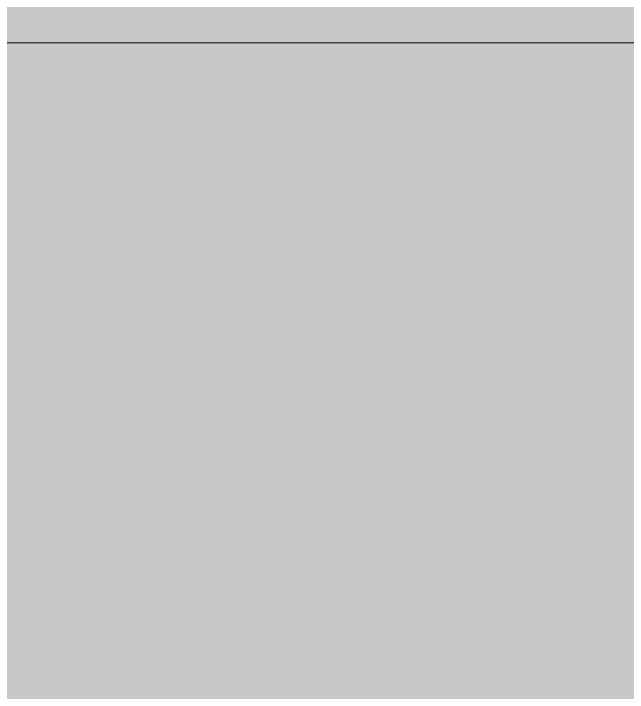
# Model space of a CAD drawing. Header units: inches. Extents: x 20139 to 37433, y -23296 to -20170.
# Drawn here: x 31326.364 to 31327.301, y -22311.522 to -22310.486 of the extents above; entities that cross this region are included whole.
import ezdxf

# ---------------------------------------------------------------- set-up
doc = ezdxf.new("R2010")
doc.units = ezdxf.units.IN
doc.header["$MEASUREMENT"] = 0
doc.layers.add('G-ANNO-SYMB', color=111, linetype='Continuous', lineweight=9)
doc.layers.add('S-BEAM', color=12, linetype='Continuous', lineweight=9)

# ---------------------------------------------------------------- blocks, each defined once
blk = doc.blocks.new('Girt_C - 8_D-803273-Level 1')
at = {"layer": 'S-BEAM'}
h = blk.add_hatch(color=256, dxfattribs=at)
h.paths.add_polyline_path([(22062.2851, -22786.1778), (22068.9954, -22786.1778), (22068.9954, -22687.5528), (22063.5152, -22687.5528), (22063.5152, -22689.8028), (22062.2851, -22689.8028), (22062.2851, -22782.1337)], flags=0)
h.paths.add_polyline_path([(22068.9954, -22686.5528), (22068.9954, -22544.3028), (22063.6402, -22544.3028), (22063.6402, -22545.0528), (22062.2851, -22545.0528), (22062.2851, -22685.8028), (22063.5152, -22685.8028), (22063.5152, -22686.5528)], flags=0)
h.paths.add_polyline_path([(22063.6402, -22543.3028), (22068.9954, -22543.3028), (22068.9954, -22542.9278), (22063.6402, -22542.9278)], flags=0)
h.paths.add_polyline_path([(22062.2851, -22336.5528), (22068.9954, -22336.5528), (22068.9954, -21867.4278), (22062.2851, -21867.4278), (22062.2851, -22259.2281)], flags=0)
h.paths.add_polyline_path([(22068.9954, -21578.1778), (22068.9954, -21540.9278), (22062.2851, -21540.9278), (22062.2851, -21578.1778)], flags=0)
h.paths.add_polyline_path([(22068.9954, -21178.1778), (22068.9954, -21143.6778), (22062.2851, -21143.6778), (22062.2851, -21178.1778)], flags=0)

msp = doc.modelspace()

# ---------------------------------------------------------------- linework, layer by layer
at = {"layer": 'G-ANNO-SYMB'}
msp.add_line((37275.22341, -22310.53102), (29431.57672, -22310.53102), dxfattribs=at)

# ---------------------------------------------------------------- block references
at = {"layer": 'S-BEAM'}
msp.add_blockref('Girt_C - 8_D-803273-Level 1', (9258.45897, 0), dxfattribs=at)

doc.saveas('drawing.dxf')
